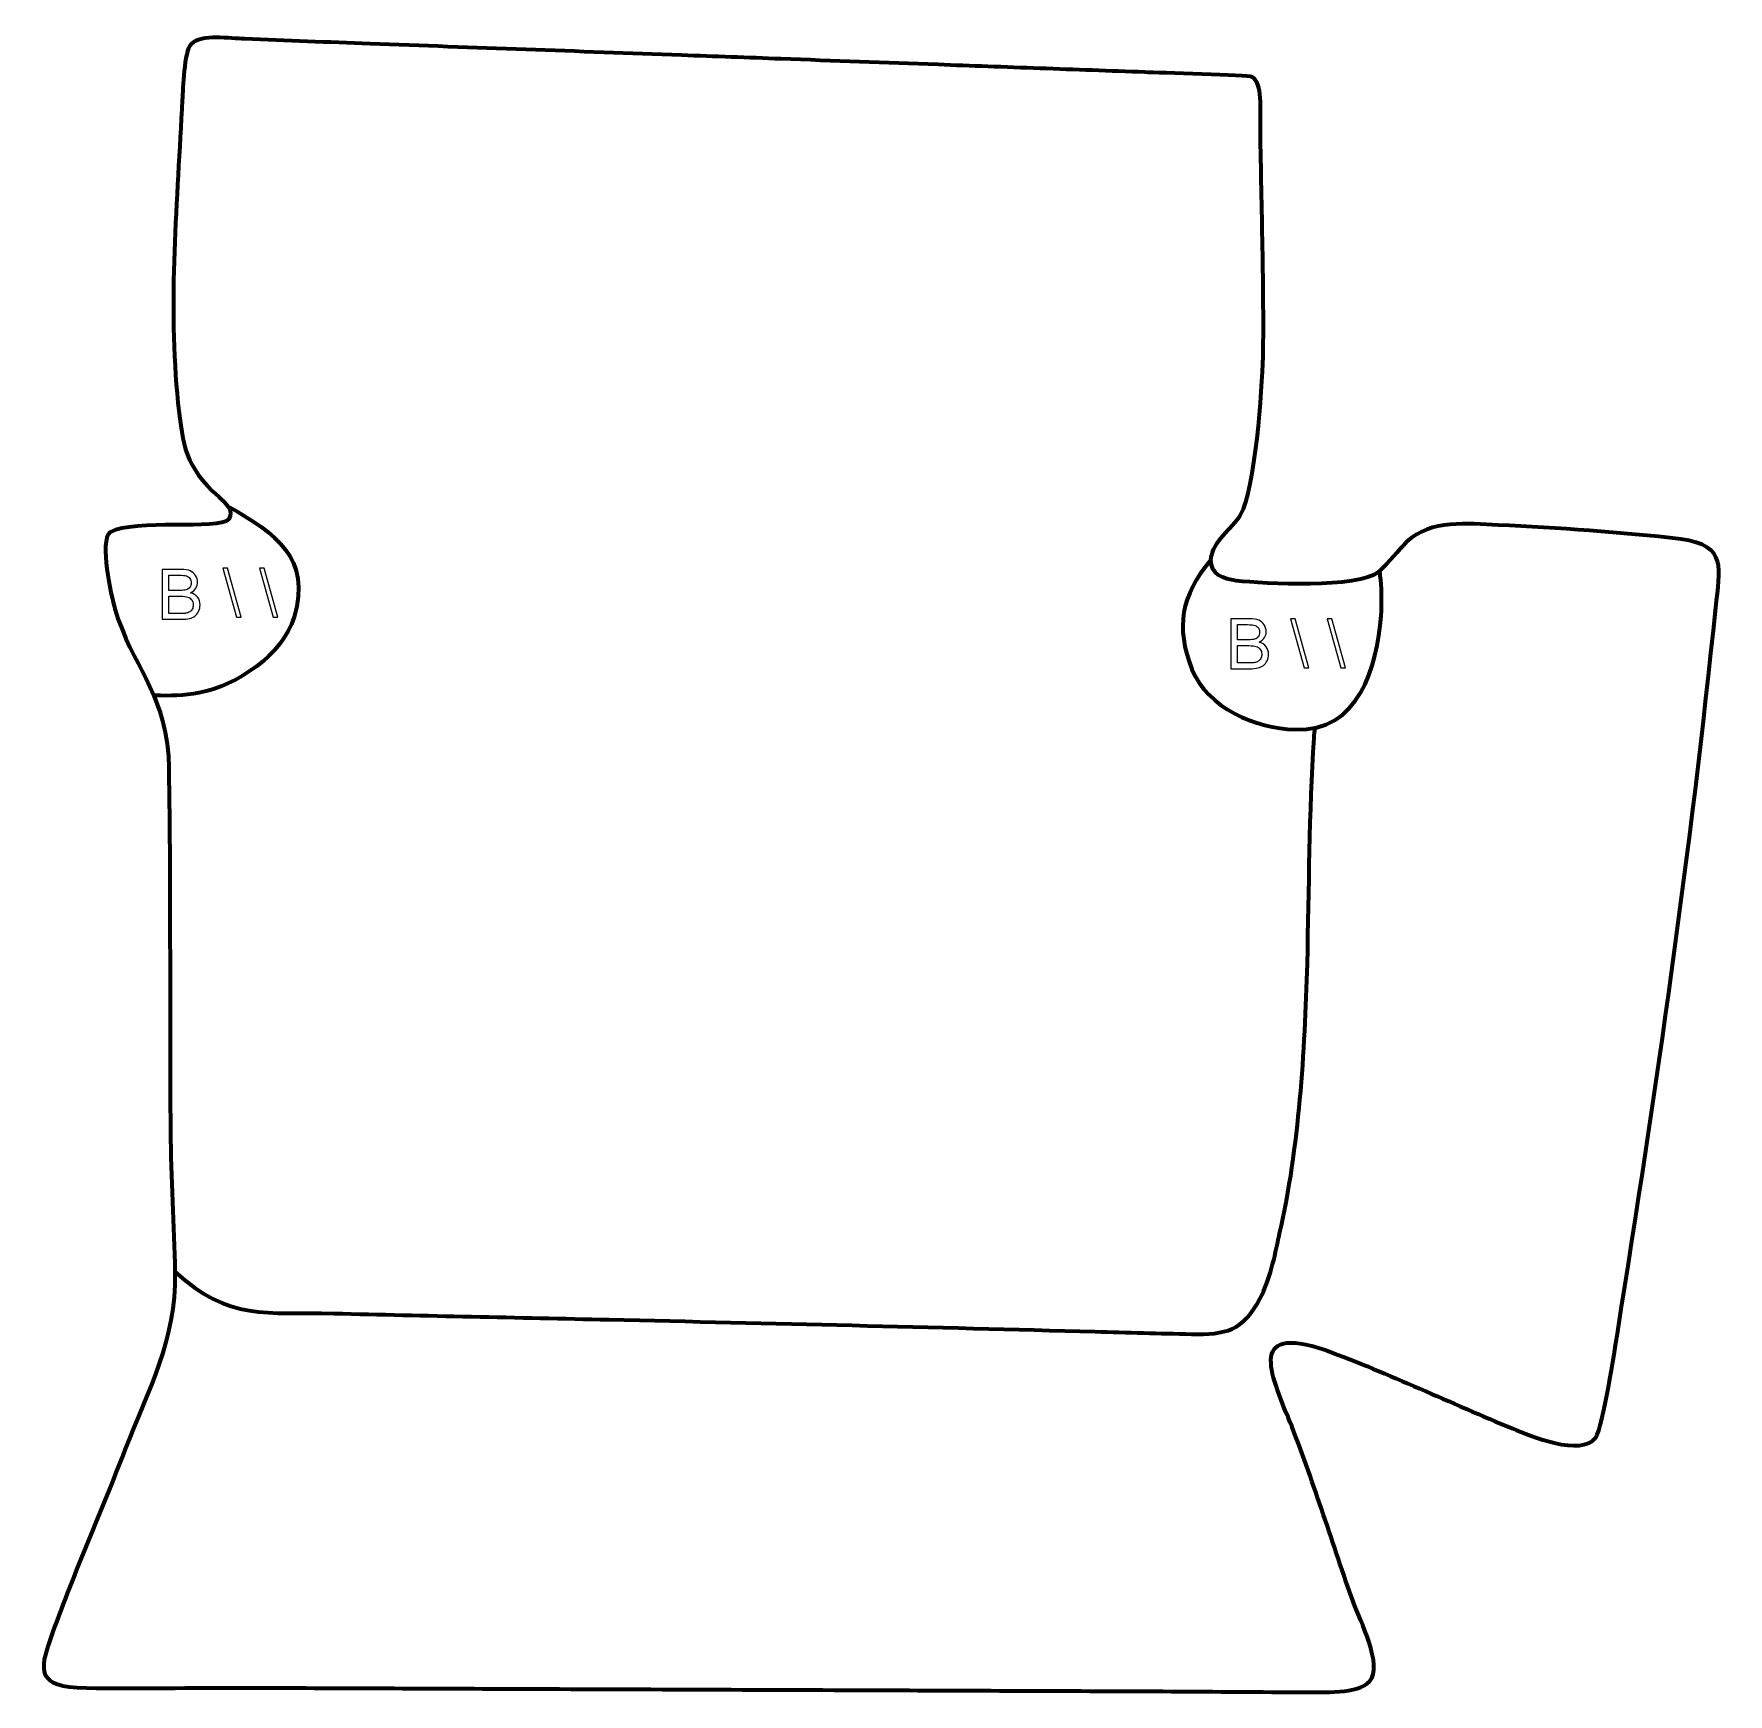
# Model space of a CAD drawing. Header units: millimetres. Extents: x 1106 to 1724, y 191 to 797.
import ezdxf

# ---------------------------------------------------------------- set-up
doc = ezdxf.new("R2010")
doc.units = ezdxf.units.MM
doc.header["$MEASUREMENT"] = 0
doc.layers.add('layer 2', color=7, linetype='Continuous')
doc.layers.add('layer 3', color=7, linetype='Continuous')

msp = doc.modelspace()

# ---------------------------------------------------------------- linework, layer by layer
at = {"layer": 'layer 2', "color": 142, "lineweight": 158}
for points, knots in [([(1177.6549, 623.8973), (1194.0804, 614.4488), (1207.6858, 605.2154), (1201.207, 583.7987), (1201.207, 583.7987), (1196.9874, 569.8501), (1180.2803, 558.7505), (1166.5181, 556.1224), (1166.5181, 556.1224), (1161.1124, 555.0902), (1155.855, 554.9602), (1150.3744, 555.1159)], [0, 0, 0, 0, 0.25, 0.25, 0.25, 0.25, 0.5, 0.5, 0.5, 0.5, 1, 1, 1, 1]), ([(1535.3545, 604.221), (1524.9175, 591.485), (1522.6933, 580.2364), (1528.8118, 564.7349), (1528.8118, 564.7349), (1534.4667, 550.4078), (1551.9968, 543.2656), (1566.4007, 542.6849), (1566.4007, 542.6849), (1589.5805, 541.7501), (1596.4159, 565.5044), (1597.8395, 584.2305), (1597.8395, 584.2305), (1598.127, 588.6959), (1598.0842, 592.9534), (1597.6633, 597.4072), (1597.6633, 597.4072), (1597.5544, 598.3823), (1597.4507, 599.3529), (1597.355, 600.3294)], [0, 0, 0, 0, 0.16666667, 0.16666667, 0.16666667, 0.16666667, 0.33333333, 0.33333333, 0.33333333, 0.33333333, 0.5, 0.5, 0.5, 0.5, 0.66666667, 0.66666667, 0.66666667, 0.66666667, 1, 1, 1, 1]), ([(1157.7348, 344.9121), (1177.2562, 326.6424), (1191.1015, 330.187), (1215.7503, 329.5784), (1215.7503, 329.5784), (1249.2106, 328.7521), (1282.6735, 328.0788), (1316.1355, 327.326), (1316.1355, 327.326), (1375.2736, 325.9938), (1434.3193, 324.5669), (1493.4513, 322.9413), (1493.4513, 322.9413), (1505.1978, 322.6184), (1516.9442, 322.3143), (1528.6921, 322.0489), (1528.6921, 322.0489), (1541.0031, 321.7722), (1547.5389, 323.2418), (1553.5825, 334.8782), (1553.5825, 334.8782), (1557.2194, 341.8809), (1558.9637, 350.1769), (1560.6248, 357.8513), (1560.6248, 357.8513), (1560.6248, 357.8513), (1560.8073, 358.6921), (1560.8073, 358.6921), (1560.8073, 358.6921), (1567.9924, 390.3512), (1570.0199, 424.8898), (1570.9051, 457.3126), (1570.9051, 457.3126), (1571.6151, 484.7568), (1571.5626, 512.1326), (1573.3719, 539.548), (1573.3719, 539.548), (1573.4622, 540.8372), (1573.5628, 542.1231), (1573.6675, 543.4112)], [0, 0, 0, 0, 0.09090909, 0.09090909, 0.09090909, 0.09090909, 0.18181818, 0.18181818, 0.18181818, 0.18181818, 0.27272727, 0.27272727, 0.27272727, 0.27272727, 0.36363636, 0.36363636, 0.36363636, 0.36363636, 0.45454545, 0.45454545, 0.45454545, 0.45454545, 0.54545455, 0.54545455, 0.54545455, 0.54545455, 0.63636364, 0.63636364, 0.63636364, 0.63636364, 0.72727273, 0.72727273, 0.72727273, 0.72727273, 0.81818182, 0.81818182, 0.81818182, 0.81818182, 1, 1, 1, 1])]:
    msp.add_open_spline(points, degree=3, knots=knots, dxfattribs=at)
at = {"layer": 'layer 2', "color": 142}
for points, knots in [([(1153.1142, 582.9339), (1153.1142, 582.9339), (1153.1142, 601.1719), (1153.1142, 601.1719), (1153.1142, 601.1719), (1153.1142, 601.1719), (1159.9577, 601.1719), (1159.9577, 601.1719), (1159.9577, 601.1719), (1161.3501, 601.1719), (1162.4667, 600.9894), (1163.3115, 600.62), (1163.3115, 600.62), (1164.1521, 600.2507), (1164.8101, 599.6818), (1165.2856, 598.9134), (1165.2856, 598.9134), (1165.7653, 598.1492), (1166.003, 597.3469), (1166.003, 596.5063), (1166.003, 596.5063), (1166.003, 595.7294), (1165.7908, 594.9949), (1165.3705, 594.3072), (1165.3705, 594.3072), (1164.9502, 593.6194), (1164.3134, 593.0633), (1163.4601, 592.6388), (1163.4601, 592.6388), (1164.5639, 592.3161), (1165.4129, 591.7642), (1166.003, 590.9831), (1166.003, 590.9831), (1166.5974, 590.2062), (1166.8946, 589.2849), (1166.8946, 588.2236), (1166.8946, 588.2236), (1166.8946, 587.366), (1166.712, 586.5722), (1166.3512, 585.8377), (1166.3512, 585.8377), (1165.9903, 585.1033), (1165.5445, 584.5386), (1165.0139, 584.1396), (1165.0139, 584.1396), (1164.4832, 583.7448), (1163.8167, 583.4433), (1163.0186, 583.2396), (1163.0186, 583.2396), (1162.2162, 583.0358), (1161.2355, 582.9339), (1160.0723, 582.9339), (1160.0723, 582.9339), (1160.0723, 582.9339), (1153.1142, 582.9339), (1153.1142, 582.9339)], [0, 0, 0, 0, 0.06666667, 0.06666667, 0.06666667, 0.06666667, 0.13333333, 0.13333333, 0.13333333, 0.13333333, 0.2, 0.2, 0.2, 0.2, 0.26666667, 0.26666667, 0.26666667, 0.26666667, 0.33333333, 0.33333333, 0.33333333, 0.33333333, 0.4, 0.4, 0.4, 0.4, 0.46666667, 0.46666667, 0.46666667, 0.46666667, 0.53333333, 0.53333333, 0.53333333, 0.53333333, 0.6, 0.6, 0.6, 0.6, 0.66666667, 0.66666667, 0.66666667, 0.66666667, 0.73333333, 0.73333333, 0.73333333, 0.73333333, 0.8, 0.8, 0.8, 0.8, 0.86666667, 0.86666667, 0.86666667, 0.86666667, 1, 1, 1, 1]), ([(1180.1727, 583.7716), (1180.1727, 583.7716), (1175.1924, 601.5755), (1175.1924, 601.5755), (1175.1924, 601.5755), (1175.1924, 601.5755), (1176.8846, 601.5755), (1176.8846, 601.5755), (1176.8846, 601.5755), (1176.8846, 601.5755), (1181.8649, 583.7716), (1181.8649, 583.7716), (1181.8649, 583.7716), (1181.8649, 583.7716), (1180.1727, 583.7716), (1180.1727, 583.7716)], [0, 0, 0, 0, 0.2, 0.2, 0.2, 0.2, 0.4, 0.4, 0.4, 0.4, 0.6, 0.6, 0.6, 0.6, 1, 1, 1, 1]), ([(1193.5418, 583.7716), (1193.5418, 583.7716), (1188.5614, 601.5755), (1188.5614, 601.5755), (1188.5614, 601.5755), (1188.5614, 601.5755), (1190.2537, 601.5755), (1190.2537, 601.5755), (1190.2537, 601.5755), (1190.2537, 601.5755), (1195.234, 583.7716), (1195.234, 583.7716), (1195.234, 583.7716), (1195.234, 583.7716), (1193.5418, 583.7716), (1193.5418, 583.7716)], [0, 0, 0, 0, 0.2, 0.2, 0.2, 0.2, 0.4, 0.4, 0.4, 0.4, 0.6, 0.6, 0.6, 0.6, 1, 1, 1, 1]), ([(1155.534, 593.5048), (1155.534, 593.5048), (1159.4779, 593.5048), (1159.4779, 593.5048), (1159.4779, 593.5048), (1160.5478, 593.5048), (1161.3162, 593.577), (1161.7789, 593.7171), (1161.7789, 593.7171), (1162.3945, 593.8996), (1162.8572, 594.2053), (1163.1672, 594.6298), (1163.1672, 594.6298), (1163.4771, 595.0544), (1163.6341, 595.585), (1163.6341, 596.2261), (1163.6341, 596.2261), (1163.6341, 596.8332), (1163.4898, 597.3681), (1163.1969, 597.8266), (1163.1969, 597.8266), (1162.9082, 598.2893), (1162.4921, 598.6077), (1161.953, 598.7775), (1161.953, 598.7775), (1161.4138, 598.9474), (1160.4883, 599.0323), (1159.1808, 599.0323), (1159.1808, 599.0323), (1159.1808, 599.0323), (1155.534, 599.0323), (1155.534, 599.0323), (1155.534, 599.0323), (1155.534, 599.0323), (1155.534, 593.5048), (1155.534, 593.5048)], [0, 0, 0, 0, 0.1, 0.1, 0.1, 0.1, 0.2, 0.2, 0.2, 0.2, 0.3, 0.3, 0.3, 0.3, 0.4, 0.4, 0.4, 0.4, 0.5, 0.5, 0.5, 0.5, 0.6, 0.6, 0.6, 0.6, 0.7, 0.7, 0.7, 0.7, 0.8, 0.8, 0.8, 0.8, 1, 1, 1, 1]), ([(1155.534, 585.0736), (1155.534, 585.0736), (1160.0765, 585.0736), (1160.0765, 585.0736), (1160.0765, 585.0736), (1160.8577, 585.0736), (1161.4053, 585.1033), (1161.7237, 585.1627), (1161.7237, 585.1627), (1162.2756, 585.2604), (1162.7426, 585.4259), (1163.1162, 585.6594), (1163.1162, 585.6594), (1163.4898, 585.8929), (1163.7955, 586.2325), (1164.0374, 586.6783), (1164.0374, 586.6783), (1164.2794, 587.1241), (1164.3983, 587.6377), (1164.3983, 588.2194), (1164.3983, 588.2194), (1164.3983, 588.9029), (1164.2242, 589.493), (1163.8719, 589.9982), (1163.8719, 589.9982), (1163.5238, 590.5034), (1163.0398, 590.8557), (1162.42, 591.0595), (1162.42, 591.0595), (1161.8044, 591.2633), (1160.9129, 591.3652), (1159.7539, 591.3652), (1159.7539, 591.3652), (1159.7539, 591.3652), (1155.534, 591.3652), (1155.534, 591.3652), (1155.534, 591.3652), (1155.534, 591.3652), (1155.534, 585.0736), (1155.534, 585.0736)], [0, 0, 0, 0, 0.09090909, 0.09090909, 0.09090909, 0.09090909, 0.18181818, 0.18181818, 0.18181818, 0.18181818, 0.27272727, 0.27272727, 0.27272727, 0.27272727, 0.36363636, 0.36363636, 0.36363636, 0.36363636, 0.45454545, 0.45454545, 0.45454545, 0.45454545, 0.54545455, 0.54545455, 0.54545455, 0.54545455, 0.63636364, 0.63636364, 0.63636364, 0.63636364, 0.72727273, 0.72727273, 0.72727273, 0.72727273, 0.81818182, 0.81818182, 0.81818182, 0.81818182, 1, 1, 1, 1]), ([(1542.9816, 564.8909), (1542.9816, 564.8909), (1542.9816, 583.1289), (1542.9816, 583.1289), (1542.9816, 583.1289), (1542.9816, 583.1289), (1549.8251, 583.1289), (1549.8251, 583.1289), (1549.8251, 583.1289), (1551.2175, 583.1289), (1552.3341, 582.9464), (1553.1789, 582.577), (1553.1789, 582.577), (1554.0195, 582.2077), (1554.6775, 581.6388), (1555.153, 580.8704), (1555.153, 580.8704), (1555.6327, 580.1062), (1555.8704, 579.3039), (1555.8704, 578.4633), (1555.8704, 578.4633), (1555.8704, 577.6864), (1555.6582, 576.9519), (1555.2379, 576.2642), (1555.2379, 576.2642), (1554.8176, 575.5764), (1554.1808, 575.0203), (1553.3275, 574.5958), (1553.3275, 574.5958), (1554.4313, 574.2731), (1555.2803, 573.7212), (1555.8704, 572.9401), (1555.8704, 572.9401), (1556.4648, 572.1632), (1556.762, 571.2419), (1556.762, 570.1806), (1556.762, 570.1806), (1556.762, 569.323), (1556.5794, 568.5292), (1556.2186, 567.7947), (1556.2186, 567.7947), (1555.8577, 567.0603), (1555.4119, 566.4956), (1554.8813, 566.0966), (1554.8813, 566.0966), (1554.3506, 565.7018), (1553.6841, 565.4003), (1552.886, 565.1966), (1552.886, 565.1966), (1552.0836, 564.9928), (1551.1029, 564.8909), (1549.9397, 564.8909), (1549.9397, 564.8909), (1549.9397, 564.8909), (1542.9816, 564.8909), (1542.9816, 564.8909)], [0, 0, 0, 0, 0.06666667, 0.06666667, 0.06666667, 0.06666667, 0.13333333, 0.13333333, 0.13333333, 0.13333333, 0.2, 0.2, 0.2, 0.2, 0.26666667, 0.26666667, 0.26666667, 0.26666667, 0.33333333, 0.33333333, 0.33333333, 0.33333333, 0.4, 0.4, 0.4, 0.4, 0.46666667, 0.46666667, 0.46666667, 0.46666667, 0.53333333, 0.53333333, 0.53333333, 0.53333333, 0.6, 0.6, 0.6, 0.6, 0.66666667, 0.66666667, 0.66666667, 0.66666667, 0.73333333, 0.73333333, 0.73333333, 0.73333333, 0.8, 0.8, 0.8, 0.8, 0.86666667, 0.86666667, 0.86666667, 0.86666667, 1, 1, 1, 1]), ([(1569.7744, 565.2859), (1569.7744, 565.2859), (1564.7941, 583.0898), (1564.7941, 583.0898), (1564.7941, 583.0898), (1564.7941, 583.0898), (1566.4863, 583.0898), (1566.4863, 583.0898), (1566.4863, 583.0898), (1566.4863, 583.0898), (1571.4666, 565.2859), (1571.4666, 565.2859), (1571.4666, 565.2859), (1571.4666, 565.2859), (1569.7744, 565.2859), (1569.7744, 565.2859)], [0, 0, 0, 0, 0.2, 0.2, 0.2, 0.2, 0.4, 0.4, 0.4, 0.4, 0.6, 0.6, 0.6, 0.6, 1, 1, 1, 1]), ([(1583.1434, 565.2859), (1583.1434, 565.2859), (1578.1631, 583.0898), (1578.1631, 583.0898), (1578.1631, 583.0898), (1578.1631, 583.0898), (1579.8553, 583.0898), (1579.8553, 583.0898), (1579.8553, 583.0898), (1579.8553, 583.0898), (1584.8356, 565.2859), (1584.8356, 565.2859), (1584.8356, 565.2859), (1584.8356, 565.2859), (1583.1434, 565.2859), (1583.1434, 565.2859)], [0, 0, 0, 0, 0.2, 0.2, 0.2, 0.2, 0.4, 0.4, 0.4, 0.4, 0.6, 0.6, 0.6, 0.6, 1, 1, 1, 1]), ([(1545.4014, 575.4618), (1545.4014, 575.4618), (1549.3453, 575.4618), (1549.3453, 575.4618), (1549.3453, 575.4618), (1550.4152, 575.4618), (1551.1836, 575.534), (1551.6463, 575.6741), (1551.6463, 575.6741), (1552.2619, 575.8566), (1552.7246, 576.1623), (1553.0346, 576.5868), (1553.0346, 576.5868), (1553.3445, 577.0114), (1553.5015, 577.542), (1553.5015, 578.1831), (1553.5015, 578.1831), (1553.5015, 578.7902), (1553.3572, 579.3251), (1553.0643, 579.7836), (1553.0643, 579.7836), (1552.7756, 580.2463), (1552.3595, 580.5647), (1551.8204, 580.7345), (1551.8204, 580.7345), (1551.2812, 580.9044), (1550.3557, 580.9893), (1549.0482, 580.9893), (1549.0482, 580.9893), (1549.0482, 580.9893), (1545.4014, 580.9893), (1545.4014, 580.9893), (1545.4014, 580.9893), (1545.4014, 580.9893), (1545.4014, 575.4618), (1545.4014, 575.4618)], [0, 0, 0, 0, 0.1, 0.1, 0.1, 0.1, 0.2, 0.2, 0.2, 0.2, 0.3, 0.3, 0.3, 0.3, 0.4, 0.4, 0.4, 0.4, 0.5, 0.5, 0.5, 0.5, 0.6, 0.6, 0.6, 0.6, 0.7, 0.7, 0.7, 0.7, 0.8, 0.8, 0.8, 0.8, 1, 1, 1, 1]), ([(1545.4014, 567.0306), (1545.4014, 567.0306), (1549.9439, 567.0306), (1549.9439, 567.0306), (1549.9439, 567.0306), (1550.7251, 567.0306), (1551.2727, 567.0603), (1551.5911, 567.1197), (1551.5911, 567.1197), (1552.143, 567.2174), (1552.61, 567.3829), (1552.9836, 567.6164), (1552.9836, 567.6164), (1553.3572, 567.8499), (1553.6629, 568.1895), (1553.9048, 568.6353), (1553.9048, 568.6353), (1554.1468, 569.0811), (1554.2657, 569.5947), (1554.2657, 570.1764), (1554.2657, 570.1764), (1554.2657, 570.8599), (1554.0916, 571.45), (1553.7393, 571.9552), (1553.7393, 571.9552), (1553.3912, 572.4604), (1552.9072, 572.8127), (1552.2874, 573.0165), (1552.2874, 573.0165), (1551.6718, 573.2203), (1550.7803, 573.3222), (1549.6213, 573.3222), (1549.6213, 573.3222), (1549.6213, 573.3222), (1545.4014, 573.3222), (1545.4014, 573.3222), (1545.4014, 573.3222), (1545.4014, 573.3222), (1545.4014, 567.0306), (1545.4014, 567.0306)], [0, 0, 0, 0, 0.09090909, 0.09090909, 0.09090909, 0.09090909, 0.18181818, 0.18181818, 0.18181818, 0.18181818, 0.27272727, 0.27272727, 0.27272727, 0.27272727, 0.36363636, 0.36363636, 0.36363636, 0.36363636, 0.45454545, 0.45454545, 0.45454545, 0.45454545, 0.54545455, 0.54545455, 0.54545455, 0.54545455, 0.63636364, 0.63636364, 0.63636364, 0.63636364, 0.72727273, 0.72727273, 0.72727273, 0.72727273, 0.81818182, 0.81818182, 0.81818182, 0.81818182, 1, 1, 1, 1])]:
    msp.add_open_spline(points, degree=3, knots=knots, dxfattribs=at)
at = {"layer": 'layer 3', "color": 242, "lineweight": 158}
msp.add_open_spline([(1228.9281, 793.0037), (1266.8075, 791.6145), (1304.687, 790.2251), (1342.5665, 788.8359), (1342.5665, 788.8359), (1354.6624, 788.3922), (1366.7584, 787.9487), (1378.8543, 787.505), (1378.8543, 787.505), (1397.9532, 786.8045), (1417.0522, 786.104), (1436.1511, 785.4035), (1436.1511, 785.4035), (1442.199, 785.1817), (1448.247, 784.9599), (1454.295, 784.7381), (1454.295, 784.7381), (1467.0276, 784.2711), (1479.7602, 783.8041), (1492.4927, 783.3372), (1492.4927, 783.3372), (1498.8591, 783.1037), (1505.2254, 782.8701), (1511.5917, 782.6367), (1511.5917, 782.6367), (1516.5011, 782.4567), (1549.2448, 781.6195), (1550.7597, 780.8878), (1550.7597, 780.8878), (1554.6524, 779.0077), (1553.7389, 768.0647), (1553.7751, 764.0214), (1553.7751, 764.0214), (1554.0561, 735.687), (1555.18, 707.0177), (1554.7809, 678.7291), (1554.7809, 678.7291), (1554.4479, 666.9963), (1551.9007, 630.2748), (1546.6528, 621.3277), (1546.6528, 621.3277), (1543.3031, 615.6168), (1536.4226, 611.8776), (1535.7032, 604.7604), (1535.7032, 604.7604), (1535.6133, 599.1993), (1540.2217, 597.769), (1544.9718, 597.0166), (1544.9718, 597.0166), (1555.4147, 595.8931), (1589.3438, 594.048), (1597.0008, 600.2909), (1597.0008, 600.2909), (1601.1509, 604.0723), (1603.5966, 607.6502), (1607.2694, 611.304), (1607.2694, 611.304), (1615.9608, 619.4209), (1629.3774, 617.8086), (1640.4994, 617.3379), (1640.4994, 617.3379), (1662.4192, 616.341), (1685.4526, 614.73), (1707.2403, 612.2261), (1707.2403, 612.2261), (1724.4359, 609.6453), (1721.3887, 601.6093), (1719.9423, 587.2411), (1719.9423, 587.2411), (1710.8002, 498.4196), (1698.2705, 411.0664), (1684.148, 322.9348), (1684.148, 322.9348), (1683.0565, 316.0906), (1678.8589, 288.5666), (1676.1201, 284.2603), (1676.1201, 284.2603), (1670.7896, 277.0931), (1652.2822, 284.9117), (1645.8489, 287.5296), (1645.8489, 287.5296), (1623.1965, 296.7714), (1600.5838, 307.7084), (1577.7175, 316.1072), (1577.7175, 316.1072), (1547.8349, 326.4592), (1558.2515, 305.8337), (1565.1902, 288.3827), (1565.1902, 288.3827), (1573.5692, 266.983), (1580.0691, 245.6115), (1587.6992, 224.0736), (1587.6992, 224.0736), (1589.9354, 217.761), (1598.762, 201.0294), (1593.6611, 195.2943), (1593.6611, 195.2943), (1589.4958, 190.6112), (1576.1789, 191.3568), (1570.0148, 191.3482), (1570.0148, 191.3482), (1553.8077, 191.3257), (1537.4604, 191.5637), (1521.2299, 191.6269), (1521.2299, 191.6269), (1489.3944, 191.7506), (1457.5588, 191.8747), (1425.7233, 191.9984), (1425.7233, 191.9984), (1419.3562, 192.0232), (1412.9891, 192.048), (1406.622, 192.0727), (1406.622, 192.0727), (1362.0523, 192.2459), (1317.4825, 192.4192), (1272.9128, 192.5925), (1272.9128, 192.5925), (1241.714, 192.7137), (1210.5152, 192.835), (1179.3164, 192.9563), (1179.3164, 192.9563), (1160.3254, 193.007), (1140.8074, 192.4173), (1121.8943, 193.0113), (1121.8943, 193.0113), (1106.2597, 194.1078), (1108.7896, 200.9119), (1113.0677, 213.0826), (1113.0677, 213.0826), (1121.123, 235.471), (1130.9054, 257.5121), (1139.4612, 279.8228), (1139.4612, 279.8228), (1148.1818, 302.0598), (1158.1344, 319.8203), (1157.718, 344.5313), (1157.718, 344.5313), (1157.3268, 361.8943), (1156.2176, 378.8789), (1156.0881, 396.3418), (1156.0881, 396.3418), (1155.7668, 441.8399), (1156.1819, 487.513), (1155.4261, 532.9772), (1155.4261, 532.9772), (1153.0818, 558.1011), (1142.3397, 565.1978), (1135.7945, 586.7813), (1135.7945, 586.7813), (1134.4091, 591.7131), (1130.0626, 611.2977), (1134.0521, 614.7354), (1134.0521, 614.7354), (1143.1282, 619.6168), (1173.4198, 615.3943), (1177.4478, 619.4611), (1177.4478, 619.4611), (1179.2612, 622.8604), (1176.1476, 625.4676), (1173.7121, 627.6278), (1173.7121, 627.6278), (1161.1219, 639.2583), (1160.7775, 645.6146), (1158.8388, 661.9905), (1158.8388, 661.9905), (1155.066, 697.7244), (1158.614, 736.5705), (1160.4121, 772.5521), (1160.4121, 772.5521), (1160.6105, 776.524), (1160.9686, 790.1872), (1163.6061, 792.8687), (1163.6061, 792.8687), (1167.3152, 796.6398), (1177.9876, 794.9672), (1183.2126, 794.7747), (1183.2126, 794.7747), (1198.4522, 794.2133), (1213.6884, 793.5672), (1228.9281, 793.0037)], degree=3, knots=[0, 0, 0, 0, 0.02173913, 0.02173913, 0.02173913, 0.02173913, 0.04347826, 0.04347826, 0.04347826, 0.04347826, 0.06521739, 0.06521739, 0.06521739, 0.06521739, 0.08695652, 0.08695652, 0.08695652, 0.08695652, 0.10869565, 0.10869565, 0.10869565, 0.10869565, 0.13043478, 0.13043478, 0.13043478, 0.13043478, 0.15217391, 0.15217391, 0.15217391, 0.15217391, 0.17391304, 0.17391304, 0.17391304, 0.17391304, 0.19565217, 0.19565217, 0.19565217, 0.19565217, 0.2173913, 0.2173913, 0.2173913, 0.2173913, 0.23913043, 0.23913043, 0.23913043, 0.23913043, 0.26086957, 0.26086957, 0.26086957, 0.26086957, 0.2826087, 0.2826087, 0.2826087, 0.2826087, 0.30434783, 0.30434783, 0.30434783, 0.30434783, 0.32608696, 0.32608696, 0.32608696, 0.32608696, 0.34782609, 0.34782609, 0.34782609, 0.34782609, 0.36956522, 0.36956522, 0.36956522, 0.36956522, 0.39130435, 0.39130435, 0.39130435, 0.39130435, 0.41304348, 0.41304348, 0.41304348, 0.41304348, 0.43478261, 0.43478261, 0.43478261, 0.43478261, 0.45652174, 0.45652174, 0.45652174, 0.45652174, 0.47826087, 0.47826087, 0.47826087, 0.47826087, 0.5, 0.5, 0.5, 0.5, 0.52173913, 0.52173913, 0.52173913, 0.52173913, 0.54347826, 0.54347826, 0.54347826, 0.54347826, 0.56521739, 0.56521739, 0.56521739, 0.56521739, 0.58695652, 0.58695652, 0.58695652, 0.58695652, 0.60869565, 0.60869565, 0.60869565, 0.60869565, 0.63043478, 0.63043478, 0.63043478, 0.63043478, 0.65217391, 0.65217391, 0.65217391, 0.65217391, 0.67391304, 0.67391304, 0.67391304, 0.67391304, 0.69565217, 0.69565217, 0.69565217, 0.69565217, 0.7173913, 0.7173913, 0.7173913, 0.7173913, 0.73913043, 0.73913043, 0.73913043, 0.73913043, 0.76086957, 0.76086957, 0.76086957, 0.76086957, 0.7826087, 0.7826087, 0.7826087, 0.7826087, 0.80434783, 0.80434783, 0.80434783, 0.80434783, 0.82608696, 0.82608696, 0.82608696, 0.82608696, 0.84782609, 0.84782609, 0.84782609, 0.84782609, 0.86956522, 0.86956522, 0.86956522, 0.86956522, 0.89130435, 0.89130435, 0.89130435, 0.89130435, 0.91304348, 0.91304348, 0.91304348, 0.91304348, 0.93478261, 0.93478261, 0.93478261, 0.93478261, 0.95652174, 0.95652174, 0.95652174, 0.95652174, 1, 1, 1, 1], dxfattribs=at)

doc.saveas('drawing.dxf')
